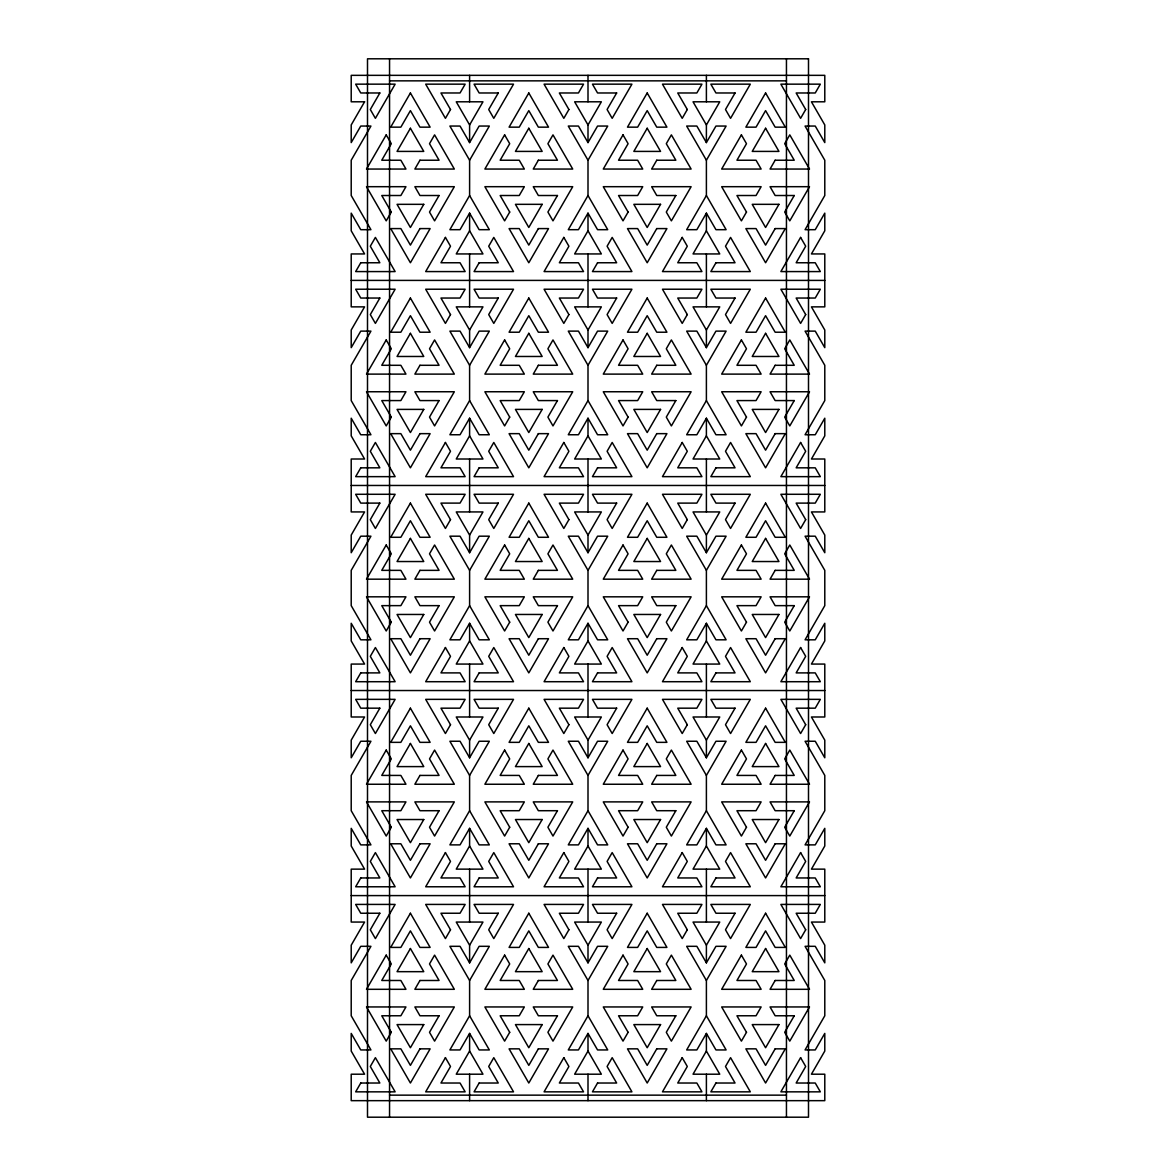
<?xml version="1.0" encoding="UTF-8"?>
<svg xmlns="http://www.w3.org/2000/svg" width="1176" height="1176" viewBox="0 0 1176 1176"><rect width="100%" height="100%" fill="white"/><g stroke="black" fill="none" stroke-linecap="round" stroke-linejoin="round"><path stroke-width="1.5" d="M469.606 124.95L482.969 101.797L456.244 101.797L469.606 124.95L469.606 142.59L479.146 126.052L489.334 126.052L469.606 160.23L469.606 195.51L449.879 229.688L460.051 229.688L469.606 213.15L479.146 229.688L489.334 229.688L469.606 195.51M469.606 230.79L456.244 253.942L482.969 253.942L469.606 230.79L469.606 213.15M469.606 330.015L482.969 306.863L456.244 306.863L469.606 330.015L469.606 347.655L479.146 331.118L489.334 331.118L469.606 365.295L469.606 400.575L449.879 434.752L460.051 434.752L469.606 418.215L479.146 434.752L489.334 434.752L469.606 400.575M588 124.95L601.362 101.797L574.638 101.797L588 124.95L588 142.59L597.555 126.052L607.727 126.052L588 160.23L588 195.51L568.273 229.688L578.445 229.688L588 213.15L597.555 229.688L607.727 229.688L588 195.51M469.606 435.855L456.244 459.007L482.969 459.007L469.606 435.855L469.606 418.215M588 230.79L574.638 253.942L601.362 253.942L588 230.79L588 213.15M469.606 535.08L482.969 511.928L456.244 511.928L469.606 535.08L469.606 552.72L479.146 536.183L489.334 536.183L469.606 570.36L469.606 605.64L449.879 639.817L460.051 639.817L469.606 623.28L479.146 639.817L489.334 639.817L469.606 605.64M588 330.015L601.362 306.863L574.638 306.863L588 330.015L588 347.655L597.555 331.118L607.727 331.118L588 365.295L588 400.575L568.273 434.752L578.445 434.752L588 418.215L597.555 434.752L607.727 434.752L588 400.575M706.394 124.95L719.756 101.797L693.031 101.797L706.394 124.95L706.394 142.59L715.949 126.052L726.121 126.052L706.394 160.23L706.394 195.51L686.666 229.688L696.854 229.688L706.394 213.15L715.949 229.688L726.121 229.688L706.394 195.51M469.606 640.92L456.244 664.072L482.969 664.072L469.606 640.92L469.606 623.28M588 435.855L574.638 459.007L601.362 459.007L588 435.855L588 418.215M706.394 230.79L693.031 253.942L719.756 253.942L706.394 230.79L706.394 213.15M469.606 740.145L482.969 716.992L456.244 716.992L469.606 740.145L469.606 757.785L479.146 741.247L489.334 741.247L469.606 775.425L469.606 810.705L449.879 844.882L460.051 844.882L469.606 828.345L479.146 844.882L489.334 844.882L469.606 810.705M588 535.08L601.362 511.928L574.638 511.928L588 535.08L588 552.72L597.555 536.183L607.727 536.183L588 570.36L588 605.64L568.273 639.817L578.445 639.817L588 623.28L597.555 639.817L607.727 639.817L588 605.64M706.394 330.015L719.756 306.863L693.031 306.863L706.394 330.015L706.394 347.655L715.949 331.118L726.121 331.118L706.394 365.295L706.394 400.575L686.666 434.752L696.854 434.752L706.394 418.215L715.949 434.752L726.121 434.752L706.394 400.575M469.606 845.985L456.244 869.137L482.969 869.137L469.606 845.985L469.606 828.345M588 640.92L574.638 664.072L601.362 664.072L588 640.92L588 623.28M706.394 435.855L693.031 459.007L719.756 459.007L706.394 435.855L706.394 418.215M469.606 945.21L482.969 922.058L456.244 922.058L469.606 945.21L469.606 962.85L479.146 946.312L489.334 946.312L469.606 980.49L469.606 1015.77L449.879 1049.947L460.051 1049.947L469.606 1033.41L479.146 1049.947L489.334 1049.947L469.606 1015.77M588 740.145L601.362 716.992L574.638 716.992L588 740.145L588 757.785L597.555 741.247L607.727 741.247L588 775.425L588 810.705L568.273 844.882L578.445 844.882L588 828.345L597.555 844.882L607.727 844.882L588 810.705M706.394 535.08L719.756 511.928L693.031 511.928L706.394 535.08L706.394 552.72L715.949 536.183L726.121 536.183L706.394 570.36L706.394 605.64L686.666 639.817L696.854 639.817L706.394 623.28L715.949 639.817L726.121 639.817L706.394 605.64M469.606 1051.05L456.244 1074.202L482.969 1074.202L469.606 1051.05L469.606 1033.41M588 845.985L574.638 869.137L601.362 869.137L588 845.985L588 828.345M706.394 640.92L693.031 664.072L719.756 664.072L706.394 640.92L706.394 623.28M588 945.21L601.362 922.058L574.638 922.058L588 945.21L588 962.85L597.555 946.312L607.727 946.312L588 980.49L588 1015.77L568.273 1049.947L578.445 1049.947L588 1033.41L597.555 1049.947L607.727 1049.947L588 1015.77M706.394 740.145L719.756 716.992L693.031 716.992L706.394 740.145L706.394 757.785L715.949 741.247L726.121 741.247L706.394 775.425L706.394 810.705L686.666 844.882L696.854 844.882L706.394 828.345L715.949 844.882L726.121 844.882L706.394 810.705M588 1051.05L574.638 1074.202L601.362 1074.202L588 1051.05L588 1033.41M706.394 845.985L693.031 869.137L719.756 869.137L706.394 845.985L706.394 828.345M706.394 945.21L719.756 922.058L693.031 922.058L706.394 945.21L706.394 962.85L715.949 946.312L726.121 946.312L706.394 980.49L706.394 1015.77L686.666 1049.947L696.854 1049.947L706.394 1033.41L715.949 1049.947L726.121 1049.947L706.394 1015.77M706.394 1051.05L693.031 1074.202L719.756 1074.202L706.394 1051.05L706.394 1033.41M389.55 80.85L786.45 80.85M351.212 280.402L824.788 280.402M351.212 485.467L824.788 485.467M351.212 690.533L824.788 690.533M351.212 895.597L824.788 895.597M389.55 1095.15L786.45 1095.15M706.394 142.59L696.854 126.052L686.666 126.052L706.394 160.23M588 142.59L578.445 126.052L568.273 126.052L588 160.23M706.394 347.655L696.854 331.118L686.666 331.118L706.394 365.295M469.606 142.59L460.051 126.052L449.879 126.052L469.606 160.23M588 347.655L578.445 331.118L568.273 331.118L588 365.295M706.394 552.72L696.854 536.183L686.666 536.183L706.394 570.36M469.606 347.655L460.051 331.118L449.879 331.118L469.606 365.295M588 552.72L578.445 536.183L568.273 536.183L588 570.36M706.394 757.785L696.854 741.247L686.666 741.247L706.394 775.425M469.606 552.72L460.051 536.183L449.879 536.183L469.606 570.36M588 757.785L578.445 741.247L568.273 741.247L588 775.425M706.394 962.85L696.854 946.312L686.666 946.312L706.394 980.49M469.606 757.785L460.051 741.247L449.879 741.247L469.606 775.425M588 962.85L578.445 946.312L568.273 946.312L588 980.49M469.606 962.85L460.051 946.312L449.879 946.312L469.606 980.49M786.45 58.8L786.45 1117.2M706.394 75.338L706.394 101.797M706.394 253.942L706.394 306.863M706.394 459.007L706.394 511.928M706.394 664.072L706.394 716.992M706.394 869.137L706.394 922.058M706.394 1074.202L706.394 1100.662M588 75.338L588 101.797M588 253.942L588 306.863M588 459.007L588 511.928M588 664.072L588 716.992M588 869.137L588 922.058M588 1074.202L588 1100.662M469.606 75.338L469.606 101.797M469.606 253.942L469.606 306.863M469.606 459.007L469.606 511.928M469.606 664.072L469.606 716.992M469.606 869.137L469.606 922.058M469.606 1074.202L469.606 1100.662M389.55 58.8L389.55 1117.2M364.575 101.797L351.212 124.95L351.212 142.59L360.753 126.052L370.94 126.052L351.212 160.23L351.212 195.51L370.94 229.688L360.753 229.688L351.212 213.15L351.212 230.79L364.575 253.942L351.212 253.942L351.212 306.863L364.575 306.863L351.212 330.015L351.212 347.655L360.753 331.118L370.94 331.118L351.212 365.295L351.212 400.575L370.94 434.752L360.753 434.752L351.212 418.215L351.212 435.855L364.575 459.007L351.212 459.007L351.212 511.928L364.575 511.928L351.212 535.08L351.212 552.72L360.753 536.183L370.94 536.183L351.212 570.36L351.212 605.64L370.94 639.817L360.753 639.817L351.212 623.28L351.212 640.92L364.575 664.072L351.212 664.072L351.212 716.992L364.575 716.992L351.212 740.145L351.212 757.785L360.753 741.247L370.94 741.247L351.212 775.425L351.212 810.705L370.94 844.882L360.753 844.882L351.212 828.345L351.212 845.985L364.575 869.137L351.212 869.137L351.212 922.058L364.575 922.058L351.212 945.21L351.212 962.85L360.753 946.312L370.94 946.312L351.212 980.49L351.212 1015.77L370.94 1049.947L360.753 1049.947L351.212 1033.41L351.212 1051.05L364.575 1074.202L351.212 1074.202L351.212 1100.662L824.788 1100.662L824.788 1074.202L811.425 1074.202L824.788 1051.05L824.788 1033.41L815.247 1049.947L805.06 1049.947L824.788 1015.77L824.788 980.49L805.06 946.312L815.247 946.312L824.788 962.85L824.788 945.21L811.425 922.058L824.788 922.058L824.788 869.137L811.425 869.137L824.788 845.985L824.788 828.345L815.247 844.882L805.06 844.882L824.788 810.705L824.788 775.425L805.06 741.247L815.247 741.247L824.788 757.785L824.788 740.145L811.425 716.992L824.788 716.992L824.788 664.072L811.425 664.072L824.788 640.92L824.788 623.28L815.247 639.817L805.06 639.817L824.788 605.64L824.788 570.36L805.06 536.183L815.247 536.183L824.788 552.72L824.788 535.08L811.425 511.928L824.788 511.928L824.788 459.007L811.425 459.007L824.788 435.855L824.788 418.215L815.247 434.752L805.06 434.752L824.788 400.575L824.788 365.295L805.06 331.118L815.247 331.118L824.788 347.655L824.788 330.015L811.425 306.863L824.788 306.863L824.788 253.942L811.425 253.942L824.788 230.79L824.788 213.15L815.247 229.688L805.06 229.688L824.788 195.51L824.788 160.23L805.06 126.052L815.247 126.052L824.788 142.59L824.788 124.95L811.425 101.797L824.788 101.797L824.788 75.338L351.212 75.338L351.212 101.797L364.575 101.797M379.848 92.977L370.308 109.515L375.394 118.335L395.136 84.157L355.666 84.157L360.753 92.977L379.848 92.977M386.213 134.873L366.486 169.05L405.955 169.05L400.854 160.23L381.759 160.23L391.314 143.692L386.213 134.873M410.409 92.977L390.682 127.155L400.854 127.155L410.409 110.617L419.95 127.155L430.137 127.155L410.409 92.977M410.409 128.257L397.047 151.41L423.772 151.41L410.409 128.257M360.753 262.762L355.666 271.582L395.136 271.582L375.394 237.405L370.308 246.225L379.848 262.762L360.753 262.762M419.95 160.23L414.863 169.05L454.333 169.05L434.591 134.873L429.505 143.692L439.06 160.23L419.95 160.23M391.314 212.047L386.213 220.868L366.486 186.69L405.955 186.69L400.854 195.51L381.759 195.51L391.314 212.047M450.511 109.515L445.425 118.335L425.683 84.157L465.152 84.157L460.051 92.977L440.956 92.977L450.511 109.515M423.772 204.33L410.409 227.482L397.047 204.33L423.772 204.33M379.848 298.043L370.308 314.58L375.394 323.4L395.136 289.222L355.666 289.222L360.753 298.043L379.848 298.043M419.95 228.585L410.409 245.123L400.854 228.585L390.682 228.585L410.409 262.762L430.137 228.585L419.95 228.585M439.06 195.51L429.505 212.047L434.591 220.868L454.333 186.69L414.863 186.69L419.95 195.51L439.06 195.51M498.256 92.977L488.701 109.515L493.788 118.335L513.53 84.157L474.06 84.157L479.146 92.977L498.256 92.977M386.213 339.938L366.486 374.115L405.955 374.115L400.854 365.295L381.759 365.295L391.314 348.757L386.213 339.938M410.409 298.043L390.682 332.22L400.854 332.22L410.409 315.683L419.95 332.22L430.137 332.22L410.409 298.043M445.425 237.405L425.683 271.582L465.152 271.582L460.051 262.762L440.956 262.762L450.511 246.225L445.425 237.405M504.622 134.873L484.88 169.05L524.349 169.05L519.248 160.23L500.153 160.23L509.708 143.692L504.622 134.873M528.803 92.977L509.076 127.155L519.248 127.155L528.803 110.617L538.358 127.155L548.53 127.155L528.803 92.977M410.409 333.322L397.047 356.475L423.772 356.475L410.409 333.322M528.803 128.257L515.441 151.41L542.165 151.41L528.803 128.257M360.753 467.827L355.666 476.647L395.136 476.647L375.394 442.47L370.308 451.29L379.848 467.827L360.753 467.827M419.95 365.295L414.863 374.115L454.333 374.115L434.591 339.938L429.505 348.757L439.06 365.295L419.95 365.295M479.146 262.762L474.06 271.582L513.53 271.582L493.788 237.405L488.701 246.225L498.256 262.762L479.146 262.762M538.358 160.23L533.257 169.05L572.727 169.05L552.985 134.873L547.898 143.692L557.453 160.23L538.358 160.23M391.314 417.113L386.213 425.933L366.486 391.755L405.955 391.755L400.854 400.575L381.759 400.575L391.314 417.113M450.511 314.58L445.425 323.4L425.683 289.222L465.152 289.222L460.051 298.043L440.956 298.043L450.511 314.58M509.708 212.047L504.622 220.868L484.88 186.69L524.349 186.69L519.248 195.51L500.153 195.51L509.708 212.047M568.905 109.515L563.818 118.335L544.076 84.157L583.546 84.157L578.445 92.977L559.35 92.977L568.905 109.515M423.772 409.395L410.409 432.548L397.047 409.395L423.772 409.395M542.165 204.33L528.803 227.482L515.441 204.33L542.165 204.33M379.848 503.108L370.308 519.645L375.394 528.465L395.136 494.287L355.666 494.287L360.753 503.108L379.848 503.108M419.95 433.65L410.409 450.188L400.854 433.65L390.682 433.65L410.409 467.827L430.137 433.65L419.95 433.65M439.06 400.575L429.505 417.113L434.591 425.933L454.333 391.755L414.863 391.755L419.95 400.575L439.06 400.575M498.256 298.043L488.701 314.58L493.788 323.4L513.53 289.222L474.06 289.222L479.146 298.043L498.256 298.043M538.358 228.585L528.803 245.123L519.248 228.585L509.076 228.585L528.803 262.762L548.53 228.585L538.358 228.585M557.453 195.51L547.898 212.047L552.985 220.868L572.727 186.69L533.257 186.69L538.358 195.51L557.453 195.51M616.65 92.977L607.095 109.515L612.182 118.335L631.924 84.157L592.454 84.157L597.555 92.977L616.65 92.977M386.213 545.002L366.486 579.18L405.955 579.18L400.854 570.36L381.759 570.36L391.314 553.822L386.213 545.002M410.409 503.108L390.682 537.285L400.854 537.285L410.409 520.747L419.95 537.285L430.137 537.285L410.409 503.108M445.425 442.47L425.683 476.647L465.152 476.647L460.051 467.827L440.956 467.827L450.511 451.29L445.425 442.47M504.622 339.938L484.88 374.115L524.349 374.115L519.248 365.295L500.153 365.295L509.708 348.757L504.622 339.938M528.803 298.043L509.076 332.22L519.248 332.22L528.803 315.683L538.358 332.22L548.53 332.22L528.803 298.043M563.818 237.405L544.076 271.582L583.546 271.582L578.445 262.762L559.35 262.762L568.905 246.225L563.818 237.405M623.015 134.873L603.273 169.05L642.743 169.05L637.642 160.23L618.547 160.23L628.102 143.692L623.015 134.873M647.197 92.977L627.47 127.155L637.642 127.155L647.197 110.617L656.752 127.155L666.924 127.155L647.197 92.977M410.409 538.388L397.047 561.54L423.772 561.54L410.409 538.388M528.803 333.322L515.441 356.475L542.165 356.475L528.803 333.322M647.197 128.257L633.835 151.41L660.559 151.41L647.197 128.257M360.753 672.893L355.666 681.712L395.136 681.712L375.394 647.535L370.308 656.355L379.848 672.893L360.753 672.893M419.95 570.36L414.863 579.18L454.333 579.18L434.591 545.002L429.505 553.822L439.06 570.36L419.95 570.36M479.146 467.827L474.06 476.647L513.53 476.647L493.788 442.47L488.701 451.29L498.256 467.827L479.146 467.827M538.358 365.295L533.257 374.115L572.727 374.115L552.985 339.938L547.898 348.757L557.453 365.295L538.358 365.295M597.555 262.762L592.454 271.582L631.924 271.582L612.182 237.405L607.095 246.225L616.65 262.762L597.555 262.762M656.752 160.23L651.651 169.05L691.12 169.05L671.378 134.873L666.292 143.692L675.847 160.23L656.752 160.23M391.314 622.178L386.213 630.997L366.486 596.82L405.955 596.82L400.854 605.64L381.759 605.64L391.314 622.178M450.511 519.645L445.425 528.465L425.683 494.287L465.152 494.287L460.051 503.108L440.956 503.108L450.511 519.645M509.708 417.113L504.622 425.933L484.88 391.755L524.349 391.755L519.248 400.575L500.153 400.575L509.708 417.113M568.905 314.58L563.818 323.4L544.076 289.222L583.546 289.222L578.445 298.043L559.35 298.043L568.905 314.58M628.102 212.047L623.015 220.868L603.273 186.69L642.743 186.69L637.642 195.51L618.547 195.51L628.102 212.047M687.298 109.515L682.212 118.335L662.47 84.157L701.94 84.157L696.854 92.977L677.744 92.977L687.298 109.515M423.772 614.46L410.409 637.612L397.047 614.46L423.772 614.46M542.165 409.395L528.803 432.548L515.441 409.395L542.165 409.395M660.559 204.33L647.197 227.482L633.835 204.33L660.559 204.33M379.848 708.173L370.308 724.71L375.394 733.53L395.136 699.352L355.666 699.352L360.753 708.173L379.848 708.173M419.95 638.715L410.409 655.252L400.854 638.715L390.682 638.715L410.409 672.893L430.137 638.715L419.95 638.715M439.06 605.64L429.505 622.178L434.591 630.997L454.333 596.82L414.863 596.82L419.95 605.64L439.06 605.64M498.256 503.108L488.701 519.645L493.788 528.465L513.53 494.287L474.06 494.287L479.146 503.108L498.256 503.108M538.358 433.65L528.803 450.188L519.248 433.65L509.076 433.65L528.803 467.827L548.53 433.65L538.358 433.65M557.453 400.575L547.898 417.113L552.985 425.933L572.727 391.755L533.257 391.755L538.358 400.575L557.453 400.575M616.65 298.043L607.095 314.58L612.182 323.4L631.924 289.222L592.454 289.222L597.555 298.043L616.65 298.043M656.752 228.585L647.197 245.123L637.642 228.585L627.47 228.585L647.197 262.762L666.924 228.585L656.752 228.585M675.847 195.51L666.292 212.047L671.378 220.868L691.12 186.69L651.651 186.69L656.752 195.51L675.847 195.51M735.044 92.977L725.489 109.515L730.575 118.335L750.317 84.157L710.848 84.157L715.949 92.977L735.044 92.977M386.213 750.067L366.486 784.245L405.955 784.245L400.854 775.425L381.759 775.425L391.314 758.887L386.213 750.067M410.409 708.173L390.682 742.35L400.854 742.35L410.409 725.812L419.95 742.35L430.137 742.35L410.409 708.173M445.425 647.535L425.683 681.712L465.152 681.712L460.051 672.893L440.956 672.893L450.511 656.355L445.425 647.535M504.622 545.002L484.88 579.18L524.349 579.18L519.248 570.36L500.153 570.36L509.708 553.822L504.622 545.002M528.803 503.108L509.076 537.285L519.248 537.285L528.803 520.747L538.358 537.285L548.53 537.285L528.803 503.108M563.818 442.47L544.076 476.647L583.546 476.647L578.445 467.827L559.35 467.827L568.905 451.29L563.818 442.47M623.015 339.938L603.273 374.115L642.743 374.115L637.642 365.295L618.547 365.295L628.102 348.757L623.015 339.938M647.197 298.043L627.47 332.22L637.642 332.22L647.197 315.683L656.752 332.22L666.924 332.22L647.197 298.043M682.212 237.405L662.47 271.582L701.94 271.582L696.854 262.762L677.744 262.762L687.298 246.225L682.212 237.405M741.409 134.873L721.667 169.05L761.137 169.05L756.05 160.23L736.94 160.23L746.495 143.692L741.409 134.873M765.591 92.977L745.863 127.155L756.05 127.155L765.591 110.617L775.146 127.155L785.318 127.155L765.591 92.977M410.409 743.452L397.047 766.605L423.772 766.605L410.409 743.452M528.803 538.388L515.441 561.54L542.165 561.54L528.803 538.388M647.197 333.322L633.835 356.475L660.559 356.475L647.197 333.322M765.591 128.257L752.228 151.41L778.953 151.41L765.591 128.257M360.753 877.957L355.666 886.778L395.136 886.778L375.394 852.6L370.308 861.42L379.848 877.957L360.753 877.957M419.95 775.425L414.863 784.245L454.333 784.245L434.591 750.067L429.505 758.887L439.06 775.425L419.95 775.425M479.146 672.893L474.06 681.712L513.53 681.712L493.788 647.535L488.701 656.355L498.256 672.893L479.146 672.893M538.358 570.36L533.257 579.18L572.727 579.18L552.985 545.002L547.898 553.822L557.453 570.36L538.358 570.36M597.555 467.827L592.454 476.647L631.924 476.647L612.182 442.47L607.095 451.29L616.65 467.827L597.555 467.827M656.752 365.295L651.651 374.115L691.12 374.115L671.378 339.938L666.292 348.757L675.847 365.295L656.752 365.295M715.949 262.762L710.848 271.582L750.317 271.582L730.575 237.405L725.489 246.225L735.044 262.762L715.949 262.762M775.146 160.23L770.045 169.05L809.514 169.05L789.787 134.873L784.686 143.692L794.241 160.23L775.146 160.23M391.314 827.242L386.213 836.062L366.486 801.885L405.955 801.885L400.854 810.705L381.759 810.705L391.314 827.242M450.511 724.71L445.425 733.53L425.683 699.352L465.152 699.352L460.051 708.173L440.956 708.173L450.511 724.71M509.708 622.178L504.622 630.997L484.88 596.82L524.349 596.82L519.248 605.64L500.153 605.64L509.708 622.178M568.905 519.645L563.818 528.465L544.076 494.287L583.546 494.287L578.445 503.108L559.35 503.108L568.905 519.645M628.102 417.113L623.015 425.933L603.273 391.755L642.743 391.755L637.642 400.575L618.547 400.575L628.102 417.113M687.298 314.58L682.212 323.4L662.47 289.222L701.94 289.222L696.854 298.043L677.744 298.043L687.298 314.58M746.495 212.047L741.409 220.868L721.667 186.69L761.137 186.69L756.05 195.51L736.94 195.51L746.495 212.047M805.692 109.515L800.606 118.335L780.864 84.157L820.333 84.157L815.247 92.977L796.152 92.977L805.692 109.515M423.772 819.525L410.409 842.678L397.047 819.525L423.772 819.525M542.165 614.46L528.803 637.612L515.441 614.46L542.165 614.46M660.559 409.395L647.197 432.548L633.835 409.395L660.559 409.395M778.953 204.33L765.591 227.482L752.228 204.33L778.953 204.33M379.848 913.237L370.308 929.775L375.394 938.595L395.136 904.418L355.666 904.418L360.753 913.237L379.848 913.237M419.95 843.78L410.409 860.317L400.854 843.78L390.682 843.78L410.409 877.957L430.137 843.78L419.95 843.78M439.06 810.705L429.505 827.242L434.591 836.062L454.333 801.885L414.863 801.885L419.95 810.705L439.06 810.705M498.256 708.173L488.701 724.71L493.788 733.53L513.53 699.352L474.06 699.352L479.146 708.173L498.256 708.173M538.358 638.715L528.803 655.252L519.248 638.715L509.076 638.715L528.803 672.893L548.53 638.715L538.358 638.715M557.453 605.64L547.898 622.178L552.985 630.997L572.727 596.82L533.257 596.82L538.358 605.64L557.453 605.64M616.65 503.108L607.095 519.645L612.182 528.465L631.924 494.287L592.454 494.287L597.555 503.108L616.65 503.108M656.752 433.65L647.197 450.188L637.642 433.65L627.47 433.65L647.197 467.827L666.924 433.65L656.752 433.65M675.847 400.575L666.292 417.113L671.378 425.933L691.12 391.755L651.651 391.755L656.752 400.575L675.847 400.575M735.044 298.043L725.489 314.58L730.575 323.4L750.317 289.222L710.848 289.222L715.949 298.043L735.044 298.043M775.146 228.585L765.591 245.123L756.05 228.585L745.863 228.585L765.591 262.762L785.318 228.585L775.146 228.585M794.241 195.51L784.686 212.047L789.787 220.868L809.514 186.69L770.045 186.69L775.146 195.51L794.241 195.51M386.213 955.132L366.486 989.31L405.955 989.31L400.854 980.49L381.759 980.49L391.314 963.952L386.213 955.132M410.409 913.237L390.682 947.415L400.854 947.415L410.409 930.877L419.95 947.415L430.137 947.415L410.409 913.237M445.425 852.6L425.683 886.778L465.152 886.778L460.051 877.957L440.956 877.957L450.511 861.42L445.425 852.6M504.622 750.067L484.88 784.245L524.349 784.245L519.248 775.425L500.153 775.425L509.708 758.887L504.622 750.067M528.803 708.173L509.076 742.35L519.248 742.35L528.803 725.812L538.358 742.35L548.53 742.35L528.803 708.173M563.818 647.535L544.076 681.712L583.546 681.712L578.445 672.893L559.35 672.893L568.905 656.355L563.818 647.535M623.015 545.002L603.273 579.18L642.743 579.18L637.642 570.36L618.547 570.36L628.102 553.822L623.015 545.002M647.197 503.108L627.47 537.285L637.642 537.285L647.197 520.747L656.752 537.285L666.924 537.285L647.197 503.108M682.212 442.47L662.47 476.647L701.94 476.647L696.854 467.827L677.744 467.827L687.298 451.29L682.212 442.47M741.409 339.938L721.667 374.115L761.137 374.115L756.05 365.295L736.94 365.295L746.495 348.757L741.409 339.938M765.591 298.043L745.863 332.22L756.05 332.22L765.591 315.683L775.146 332.22L785.318 332.22L765.591 298.043M800.606 237.405L780.864 271.582L820.333 271.582L815.247 262.762L796.152 262.762L805.692 246.225L800.606 237.405M410.409 948.517L397.047 971.67L423.772 971.67L410.409 948.517M528.803 743.452L515.441 766.605L542.165 766.605L528.803 743.452M647.197 538.388L633.835 561.54L660.559 561.54L647.197 538.388M765.591 333.322L752.228 356.475L778.953 356.475L765.591 333.322M360.753 1083.023L355.666 1091.842L395.136 1091.842L375.394 1057.665L370.308 1066.485L379.848 1083.023L360.753 1083.023M419.95 980.49L414.863 989.31L454.333 989.31L434.591 955.132L429.505 963.952L439.06 980.49L419.95 980.49M479.146 877.957L474.06 886.778L513.53 886.778L493.788 852.6L488.701 861.42L498.256 877.957L479.146 877.957M538.358 775.425L533.257 784.245L572.727 784.245L552.985 750.067L547.898 758.887L557.453 775.425L538.358 775.425M597.555 672.893L592.454 681.712L631.924 681.712L612.182 647.535L607.095 656.355L616.65 672.893L597.555 672.893M656.752 570.36L651.651 579.18L691.12 579.18L671.378 545.002L666.292 553.822L675.847 570.36L656.752 570.36M715.949 467.827L710.848 476.647L750.317 476.647L730.575 442.47L725.489 451.29L735.044 467.827L715.949 467.827M775.146 365.295L770.045 374.115L809.514 374.115L789.787 339.938L784.686 348.757L794.241 365.295L775.146 365.295M391.314 1032.307L386.213 1041.128L366.486 1006.95L405.955 1006.95L400.854 1015.77L381.759 1015.77L391.314 1032.307M450.511 929.775L445.425 938.595L425.683 904.418L465.152 904.418L460.051 913.237L440.956 913.237L450.511 929.775M509.708 827.242L504.622 836.062L484.88 801.885L524.349 801.885L519.248 810.705L500.153 810.705L509.708 827.242M568.905 724.71L563.818 733.53L544.076 699.352L583.546 699.352L578.445 708.173L559.35 708.173L568.905 724.71M628.102 622.178L623.015 630.997L603.273 596.82L642.743 596.82L637.642 605.64L618.547 605.64L628.102 622.178M687.298 519.645L682.212 528.465L662.47 494.287L701.94 494.287L696.854 503.108L677.744 503.108L687.298 519.645M746.495 417.113L741.409 425.933L721.667 391.755L761.137 391.755L756.05 400.575L736.94 400.575L746.495 417.113M805.692 314.58L800.606 323.4L780.864 289.222L820.333 289.222L815.247 298.043L796.152 298.043L805.692 314.58M423.772 1024.59L410.409 1047.743L397.047 1024.59L423.772 1024.59M542.165 819.525L528.803 842.678L515.441 819.525L542.165 819.525M660.559 614.46L647.197 637.612L633.835 614.46L660.559 614.46M778.953 409.395L765.591 432.548L752.228 409.395L778.953 409.395M419.95 1048.845L410.409 1065.382L400.854 1048.845L390.682 1048.845L410.409 1083.023L430.137 1048.845L419.95 1048.845M439.06 1015.77L429.505 1032.307L434.591 1041.128L454.333 1006.95L414.863 1006.95L419.95 1015.77L439.06 1015.77M498.256 913.237L488.701 929.775L493.788 938.595L513.53 904.418L474.06 904.418L479.146 913.237L498.256 913.237M538.358 843.78L528.803 860.317L519.248 843.78L509.076 843.78L528.803 877.957L548.53 843.78L538.358 843.78M557.453 810.705L547.898 827.242L552.985 836.062L572.727 801.885L533.257 801.885L538.358 810.705L557.453 810.705M616.65 708.173L607.095 724.71L612.182 733.53L631.924 699.352L592.454 699.352L597.555 708.173L616.65 708.173M656.752 638.715L647.197 655.252L637.642 638.715L627.47 638.715L647.197 672.893L666.924 638.715L656.752 638.715M675.847 605.64L666.292 622.178L671.378 630.997L691.12 596.82L651.651 596.82L656.752 605.64L675.847 605.64M735.044 503.108L725.489 519.645L730.575 528.465L750.317 494.287L710.848 494.287L715.949 503.108L735.044 503.108M775.146 433.65L765.591 450.188L756.05 433.65L745.863 433.65L765.591 467.827L785.318 433.65L775.146 433.65M794.241 400.575L784.686 417.113L789.787 425.933L809.514 391.755L770.045 391.755L775.146 400.575L794.241 400.575M445.425 1057.665L425.683 1091.842L465.152 1091.842L460.051 1083.023L440.956 1083.023L450.511 1066.485L445.425 1057.665M504.622 955.132L484.88 989.31L524.349 989.31L519.248 980.49L500.153 980.49L509.708 963.952L504.622 955.132M528.803 913.237L509.076 947.415L519.248 947.415L528.803 930.877L538.358 947.415L548.53 947.415L528.803 913.237M563.818 852.6L544.076 886.778L583.546 886.778L578.445 877.957L559.35 877.957L568.905 861.42L563.818 852.6M623.015 750.067L603.273 784.245L642.743 784.245L637.642 775.425L618.547 775.425L628.102 758.887L623.015 750.067M647.197 708.173L627.47 742.35L637.642 742.35L647.197 725.812L656.752 742.35L666.924 742.35L647.197 708.173M682.212 647.535L662.47 681.712L701.94 681.712L696.854 672.893L677.744 672.893L687.298 656.355L682.212 647.535M741.409 545.002L721.667 579.18L761.137 579.18L756.05 570.36L736.94 570.36L746.495 553.822L741.409 545.002M765.591 503.108L745.863 537.285L756.05 537.285L765.591 520.747L775.146 537.285L785.318 537.285L765.591 503.108M800.606 442.47L780.864 476.647L820.333 476.647L815.247 467.827L796.152 467.827L805.692 451.29L800.606 442.47M528.803 948.517L515.441 971.67L542.165 971.67L528.803 948.517M647.197 743.452L633.835 766.605L660.559 766.605L647.197 743.452M765.591 538.388L752.228 561.54L778.953 561.54L765.591 538.388M479.146 1083.023L474.06 1091.842L513.53 1091.842L493.788 1057.665L488.701 1066.485L498.256 1083.023L479.146 1083.023M538.358 980.49L533.257 989.31L572.727 989.31L552.985 955.132L547.898 963.952L557.453 980.49L538.358 980.49M597.555 877.957L592.454 886.778L631.924 886.778L612.182 852.6L607.095 861.42L616.65 877.957L597.555 877.957M656.752 775.425L651.651 784.245L691.12 784.245L671.378 750.067L666.292 758.887L675.847 775.425L656.752 775.425M715.949 672.893L710.848 681.712L750.317 681.712L730.575 647.535L725.489 656.355L735.044 672.893L715.949 672.893M775.146 570.36L770.045 579.18L809.514 579.18L789.787 545.002L784.686 553.822L794.241 570.36L775.146 570.36M509.708 1032.307L504.622 1041.128L484.88 1006.95L524.349 1006.95L519.248 1015.77L500.153 1015.77L509.708 1032.307M568.905 929.775L563.818 938.595L544.076 904.418L583.546 904.418L578.445 913.237L559.35 913.237L568.905 929.775M628.102 827.242L623.015 836.062L603.273 801.885L642.743 801.885L637.642 810.705L618.547 810.705L628.102 827.242M687.298 724.71L682.212 733.53L662.47 699.352L701.94 699.352L696.854 708.173L677.744 708.173L687.298 724.71M746.495 622.178L741.409 630.997L721.667 596.82L761.137 596.82L756.05 605.64L736.94 605.64L746.495 622.178M805.692 519.645L800.606 528.465L780.864 494.287L820.333 494.287L815.247 503.108L796.152 503.108L805.692 519.645M542.165 1024.59L528.803 1047.743L515.441 1024.59L542.165 1024.59M660.559 819.525L647.197 842.678L633.835 819.525L660.559 819.525M778.953 614.46L765.591 637.612L752.228 614.46L778.953 614.46M538.358 1048.845L528.803 1065.382L519.248 1048.845L509.076 1048.845L528.803 1083.023L548.53 1048.845L538.358 1048.845M557.453 1015.77L547.898 1032.307L552.985 1041.128L572.727 1006.95L533.257 1006.95L538.358 1015.77L557.453 1015.77M616.65 913.237L607.095 929.775L612.182 938.595L631.924 904.418L592.454 904.418L597.555 913.237L616.65 913.237M656.752 843.78L647.197 860.317L637.642 843.78L627.47 843.78L647.197 877.957L666.924 843.78L656.752 843.78M675.847 810.705L666.292 827.242L671.378 836.062L691.12 801.885L651.651 801.885L656.752 810.705L675.847 810.705M735.044 708.173L725.489 724.71L730.575 733.53L750.317 699.352L710.848 699.352L715.949 708.173L735.044 708.173M775.146 638.715L765.591 655.252L756.05 638.715L745.863 638.715L765.591 672.893L785.318 638.715L775.146 638.715M794.241 605.64L784.686 622.178L789.787 630.997L809.514 596.82L770.045 596.82L775.146 605.64L794.241 605.64M563.818 1057.665L544.076 1091.842L583.546 1091.842L578.445 1083.023L559.35 1083.023L568.905 1066.485L563.818 1057.665M623.015 955.132L603.273 989.31L642.743 989.31L637.642 980.49L618.547 980.49L628.102 963.952L623.015 955.132M647.197 913.237L627.47 947.415L637.642 947.415L647.197 930.877L656.752 947.415L666.924 947.415L647.197 913.237M682.212 852.6L662.47 886.778L701.94 886.778L696.854 877.957L677.744 877.957L687.298 861.42L682.212 852.6M741.409 750.067L721.667 784.245L761.137 784.245L756.05 775.425L736.94 775.425L746.495 758.887L741.409 750.067M765.591 708.173L745.863 742.35L756.05 742.35L765.591 725.812L775.146 742.35L785.318 742.35L765.591 708.173M800.606 647.535L780.864 681.712L820.333 681.712L815.247 672.893L796.152 672.893L805.692 656.355L800.606 647.535M647.197 948.517L633.835 971.67L660.559 971.67L647.197 948.517M765.591 743.452L752.228 766.605L778.953 766.605L765.591 743.452M597.555 1083.023L592.454 1091.842L631.924 1091.842L612.182 1057.665L607.095 1066.485L616.65 1083.023L597.555 1083.023M656.752 980.49L651.651 989.31L691.12 989.31L671.378 955.132L666.292 963.952L675.847 980.49L656.752 980.49M715.949 877.957L710.848 886.778L750.317 886.778L730.575 852.6L725.489 861.42L735.044 877.957L715.949 877.957M775.146 775.425L770.045 784.245L809.514 784.245L789.787 750.067L784.686 758.887L794.241 775.425L775.146 775.425M628.102 1032.307L623.015 1041.128L603.273 1006.95L642.743 1006.95L637.642 1015.77L618.547 1015.77L628.102 1032.307M687.298 929.775L682.212 938.595L662.47 904.418L701.94 904.418L696.854 913.237L677.744 913.237L687.298 929.775M746.495 827.242L741.409 836.062L721.667 801.885L761.137 801.885L756.05 810.705L736.94 810.705L746.495 827.242M805.692 724.71L800.606 733.53L780.864 699.352L820.333 699.352L815.247 708.173L796.152 708.173L805.692 724.71M660.559 1024.59L647.197 1047.743L633.835 1024.59L660.559 1024.59M778.953 819.525L765.591 842.678L752.228 819.525L778.953 819.525M656.752 1048.845L647.197 1065.382L637.642 1048.845L627.47 1048.845L647.197 1083.023L666.924 1048.845L656.752 1048.845M675.847 1015.77L666.292 1032.307L671.378 1041.128L691.12 1006.95L651.651 1006.95L656.752 1015.77L675.847 1015.77M735.044 913.237L725.489 929.775L730.575 938.595L750.317 904.418L710.848 904.418L715.949 913.237L735.044 913.237M775.146 843.78L765.591 860.317L756.05 843.78L745.863 843.78L765.591 877.957L785.318 843.78L775.146 843.78M794.241 810.705L784.686 827.242L789.787 836.062L809.514 801.885L770.045 801.885L775.146 810.705L794.241 810.705M682.212 1057.665L662.47 1091.842L701.94 1091.842L696.854 1083.023L677.744 1083.023L687.298 1066.485L682.212 1057.665M741.409 955.132L721.667 989.31L761.137 989.31L756.05 980.49L736.94 980.49L746.495 963.952L741.409 955.132M765.591 913.237L745.863 947.415L756.05 947.415L765.591 930.877L775.146 947.415L785.318 947.415L765.591 913.237M800.606 852.6L780.864 886.778L820.333 886.778L815.247 877.957L796.152 877.957L805.692 861.42L800.606 852.6M765.591 948.517L752.228 971.67L778.953 971.67L765.591 948.517M715.949 1083.023L710.848 1091.842L750.317 1091.842L730.575 1057.665L725.489 1066.485L735.044 1083.023L715.949 1083.023M775.146 980.49L770.045 989.31L809.514 989.31L789.787 955.132L784.686 963.952L794.241 980.49L775.146 980.49M746.495 1032.307L741.409 1041.128L721.667 1006.95L761.137 1006.95L756.05 1015.77L736.94 1015.77L746.495 1032.307M805.692 929.775L800.606 938.595L780.864 904.418L820.333 904.418L815.247 913.237L796.152 913.237L805.692 929.775M778.953 1024.59L765.591 1047.743L752.228 1024.59L778.953 1024.59M775.146 1048.845L765.591 1065.382L756.05 1048.845L745.863 1048.845L765.591 1083.023L785.318 1048.845L775.146 1048.845M794.241 1015.77L784.686 1032.307L789.787 1041.128L809.514 1006.95L770.045 1006.95L775.146 1015.77L794.241 1015.77M800.606 1057.665L780.864 1091.842L820.333 1091.842L815.247 1083.023L796.152 1083.023L805.692 1066.485L800.606 1057.665M808.5 58.8L367.5 58.8L367.5 1117.2L808.5 1117.2L808.5 58.8"/></g></svg>
